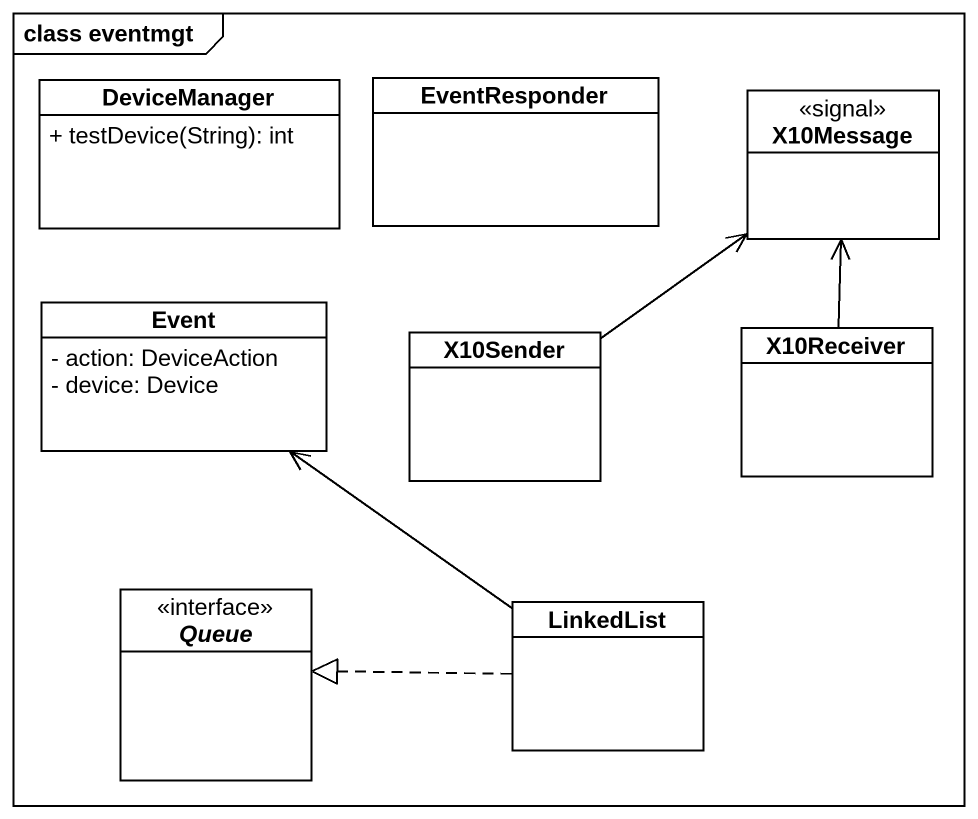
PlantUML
@startuml
mainframe class eventmgt
hide circle
hide empty members
skinparam classAttributeIconSize 0
class DeviceManager {
  + testDevice(String): int
}
class EventResponder
class X10Message <<signal>>
class Event {
  - action: DeviceAction
  - device: Device
}
class X10Sender
class X10Receiver
interface "Queue" as Queue_
class LinkedList
X10Sender -up-> X10Message
X10Receiver -up-> X10Message
LinkedList -up-> Event
LinkedList .left.|> Queue_
@enduml
